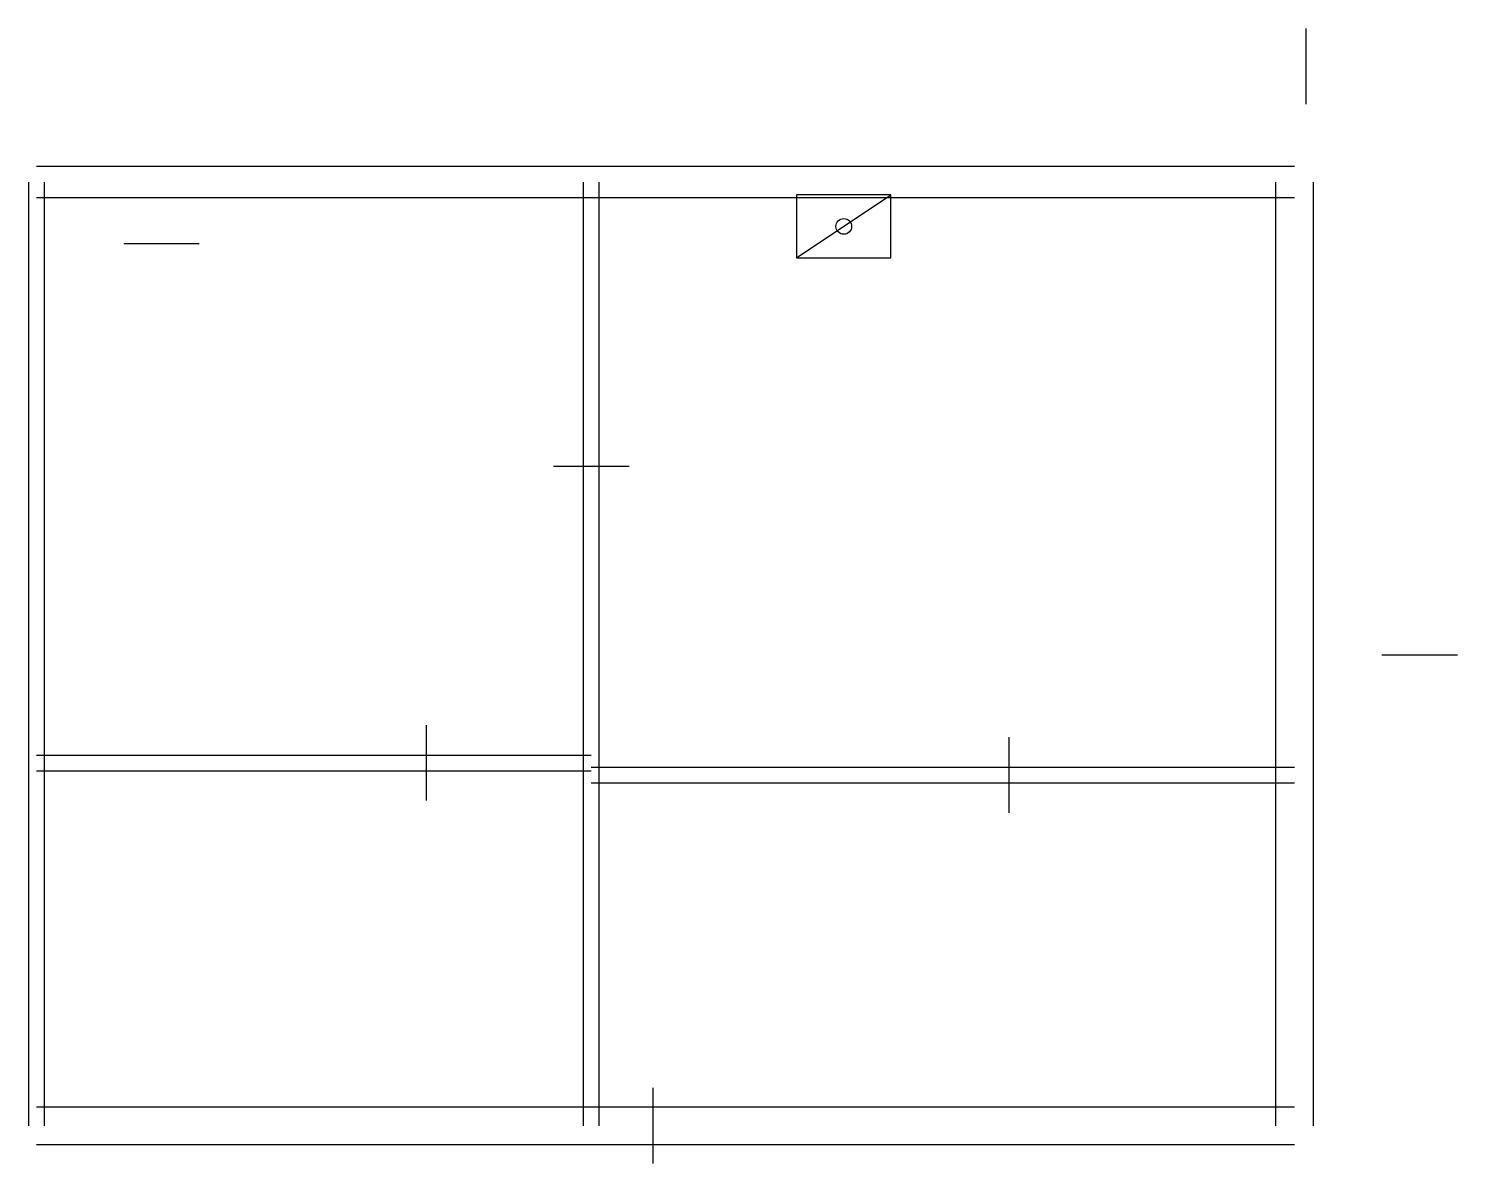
# Model space of a CAD drawing. Header units: millimetres. Extents: x -50 to 9035, y -240 to 6977.
import ezdxf

# ---------------------------------------------------------------- set-up
doc = ezdxf.new("R2010")
doc.units = ezdxf.units.MM
for name, color, linetype in [('FURN', 3, 'Continuous'), ('OPENING', 4, 'Continuous'), ('WALL', 7, 'Continuous')]:
    doc.layers.add(name, color=color, linetype=linetype)

# ---------------------------------------------------------------- blocks, each defined once
blk = doc.blocks.new('NOISE_INNER_45')
at = {"layer": 'FURN'}
blk.add_line((4038.3, 4781.7), (4638.3, 5181.7), dxfattribs=at)
blk.add_lwpolyline([(4038.3, 4781.7), (4638.3, 4781.7), (4638.3, 5181.7), (4038.3, 5181.7), (4038.3, 4781.7)], close=True, dxfattribs=at)
at = {"layer": 'OPENING'}
for p, q in [((7276.1, 6240), (7276.1, 5760)), ((-240, 4873.2), (240, 4873.2)), ((8240, 2254.9), (7760, 2254.9))]:
    blk.add_line(p, q, dxfattribs=at)
blk = doc.blocks.new('NOISE_OUTER_45')
at = {"layer": 'FURN'}
blk.add_circle((4338.3, 4981.7), 50, dxfattribs=at)
blk.add_blockref('NOISE_INNER_45', (0, 0))

msp = doc.modelspace()

# ---------------------------------------------------------------- linework, layer by layer
at = {"layer": 'OPENING'}
for p, q in [((3768, 4193), (3288, 4193)), ((2480.4, 2067), (2480.4, 2547)), ((6185.3, 1990), (6185.3, 2470)), ((3920.7, -240), (3920.7, 240))]:
    msp.add_line(p, q, dxfattribs=at)
at = {"layer": 'WALL'}
for p, q in [((8000, 6100), (0, 6100)), ((-50, 6000), (-50, 0)), ((50, 6000), (50, 0)), ((8000, 5900), (0, 5900)), ((3528, 2280), (8000, 2280)), ((0, 2257), (3528, 2257)), ((0, -120), (8000, -120))]:
    msp.add_line(p, q, dxfattribs=at)
for points in [[(3478, 0), (3478, 6000)], [(3578, 0), (3578, 6000)], [(7880, 0), (7880, 6000)], [(8120, 0), (8120, 6000)], [(0, 2357), (3528, 2357)], [(3528, 2180), (8000, 2180)], [(0, 120), (8000, 120)]]:
    msp.add_lwpolyline(points, dxfattribs=at)

# ---------------------------------------------------------------- block references
msp.add_blockref('NOISE_OUTER_45', (795.1, 737))

doc.saveas('drawing.dxf')
